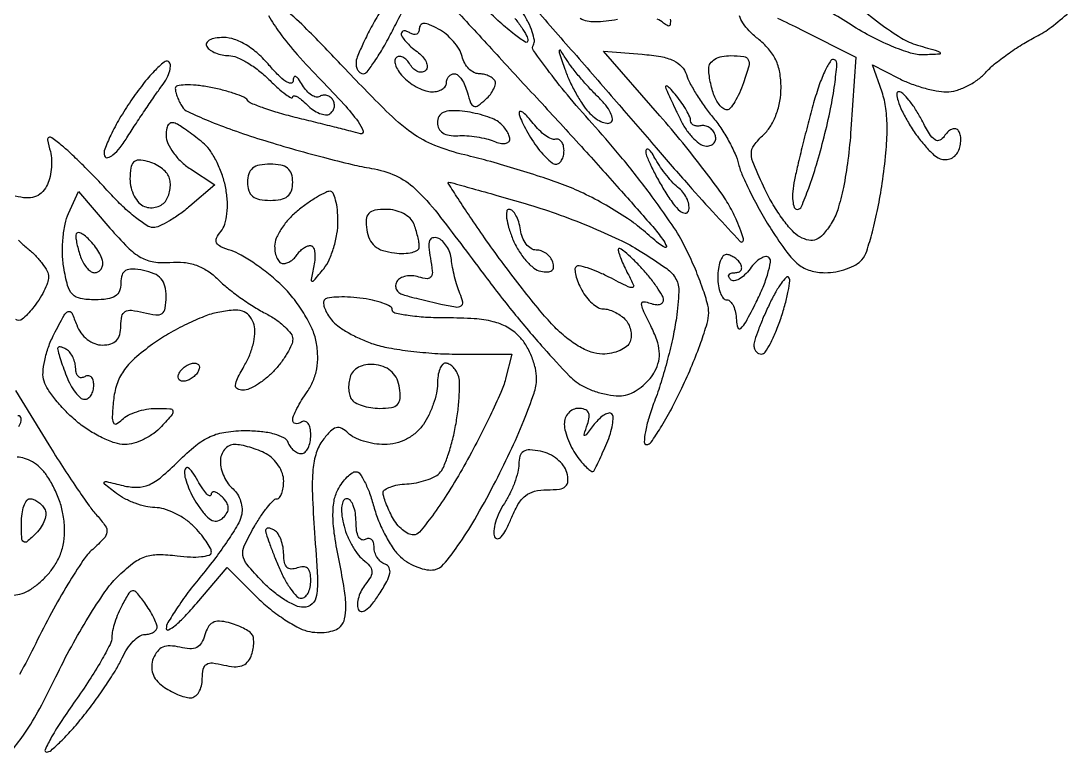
# Model space of a CAD drawing. Extents: x 3.4 to 43.8, y 4.7 to 62.8.
# Drawn here: x 29.77 to 39.58, y 11.84 to 18.68 of the extents above; entities that cross this region are included whole.
import ezdxf

# ---------------------------------------------------------------- set-up
doc = ezdxf.new("R2010")
doc.units = 0
doc.header["$MEASUREMENT"] = 0

msp = doc.modelspace()

# ---------------------------------------------------------------- linework, layer by layer
for points in [[(33.554241, 19.098344, 0.000188), (33.87177, 18.75299, 0.00022), (34.248841, 18.343545, 0.000183), (34.649675, 17.909002, -0.002001), (35.04215, 17.480403, -0.002698), (35.393674, 17.089207, -0.001838), (35.685505, 16.758454, -0.029048), (35.777666, 16.640002, -0.046471), (35.813446, 16.576074, -0.68893), (35.800722, 16.563445, -0.066759), (35.739032, 16.601965, -0.005903), (35.598679, 16.720977, 0.03217), (35.448934, 16.835002, 0.016886), (35.249629, 16.95794, 0.016729), (35.036084, 17.070607, 0.024621), (34.840984, 17.153738, 0.009531), (34.634871, 17.225376, 0.005669), (34.386879, 17.303206, 0.005672), (34.137813, 17.375211, 0.009748), (33.928531, 17.42878, -0.036912), (33.64776, 17.517137, -0.062219), (33.431734, 17.635981, -0.039247), (33.192222, 17.840057, -0.007205), (32.786431, 18.25666, 0.005758), (32.450303, 18.603749, 0.028594), (32.248479, 18.785367, 0.073679)], [(34.579892, 18.805451, -0.000636), (34.970566, 18.357995, -0.000632), (35.371206, 17.89677, -0.000957), (35.718483, 17.494401, 0.003439), (36.019437, 17.149185, 0.005755), (36.277797, 16.863601, 0.001333), (36.504737, 16.619785, 0.423962), (36.528589, 16.619389, 0.274083), (36.534749, 16.643477, 0.015196), (36.50971, 16.72031, 0.019996), (36.471689, 16.814023, 0.012962), (36.420665, 16.919295, 0.03558), (36.334189, 17.060854, 0.008091), (36.167163, 17.287217, 0.008335), (35.965514, 17.542507, 0.008018), (35.752889, 17.794307), (35.224125, 18.4005), (35.586488, 18.371076, -0.022994), (35.761564, 18.34872, -0.064908), (35.879039, 18.312044, -0.09682), (35.955005, 18.257202, -0.111745), (36.000071, 18.180269, 0.045556), (36.032845, 18.102401, 0.016389), (36.092877, 17.998086, 0.0161), (36.166515, 17.88743, 0.018393), (36.244079, 17.786694, -0.026804), (36.321692, 17.682307, -0.020484), (36.395454, 17.560579, -0.020878), (36.455233, 17.440549, -0.045053), (36.488676, 17.343, 0.043523), (36.525258, 17.235223, 0.012498), (36.600259, 17.075585, 0.012476), (36.694247, 16.899017, 0.012966), (36.79578, 16.72965, 0.017241), (36.939222, 16.520183, 0.064956), (37.049139, 16.405609, 0.097195), (37.159705, 16.347677, 0.072337), (37.296378, 16.3278, 0.044352), (37.397712, 16.336806, 0.040257), (37.499333, 16.363597, 0.042615), (37.586545, 16.402901, 0.092634), (37.642818, 16.449661, 0.094941), (37.68716, 16.530174, 0.01387), (37.740114, 16.710016, 0.015262), (37.79089, 16.928747, 0.012558), (37.832017, 17.16485, 0.012618), (37.867015, 17.450032, 0.024733), (37.877855, 17.678471, 0.031057), (37.865938, 17.864056, 0.052349), (37.830284, 18.015762), (37.740489, 18.273348), (37.985644, 18.146574, 0.028618), (38.094341, 18.098029, 0.021726), (38.218294, 18.05704, 0.022149), (38.338317, 18.028731, 0.046868), (38.433387, 18.0198, 0.072071), (38.522712, 18.032743, 0.041962), (38.623807, 18.072147, 0.040989), (38.720539, 18.129798, 0.054095), (38.797138, 18.198002, -0.037696), (38.880866, 18.277615, -0.016414), (39.002918, 18.370792, -0.016135), (39.139686, 18.461761, -0.020692), (39.271353, 18.53598, 0.044431), (39.412336, 18.624511, 0.020594), (39.579175, 18.762407, 0.020212)], [(37.580778, 18.846237, 0.020065), (37.808064, 18.661874, 0.021577), (38.01184, 18.522991, 0.068934), (38.161912, 18.456435, -0.001788), (38.35259, 18.40091, -0.180979), (38.374368, 18.384524, -0.575709), (38.367849, 18.371911, -0.004002), (38.219693, 18.36583, -0.083708), (38.098268, 18.3822, -0.023938), (37.919096, 18.447381, -0.022913), (37.717022, 18.543153, -0.020175), (37.515555, 18.660858, 0.009225), (37.316899, 18.782831, 0.008867)], [(32.091685, 18.732266, 0.027316), (32.196183, 18.570593, 0.024556), (32.35882, 18.368453, 0.012101), (32.583913, 18.127235, -0.008813), (32.7953, 17.903668, -0.026605), (32.928182, 17.741538, -0.072866), (32.975667, 17.652063, -0.608384), (32.9517, 17.626372, 0.00516), (32.859704, 17.651111, 0.001268), (32.707946, 17.689835, 0.001298), (32.533855, 17.733308, 0.001297), (32.3595, 17.775887, -0.010961), (32.194376, 17.81961, -0.015094), (32.048274, 17.866565, -0.011693), (31.930372, 17.911554, -0.148675), (31.894006, 17.941148, 0.14512), (31.860233, 17.969026, 0.018303), (31.77086, 18.0032, 0.020255), (31.658978, 18.036358, 0.015543), (31.534456, 18.06375, 0.020911), (31.412977, 18.081319, 0.03606), (31.310916, 18.084354, 0.043615), (31.238027, 18.074859, 0.357076), (31.218695, 18.050365, 0.06024), (31.223516, 18.015686, 0.025288), (31.237868, 17.970728, 0.024574), (31.258257, 17.923651, 0.029283), (31.282145, 17.88158, 0.141521), (31.336545, 17.834379, 0.009742), (31.524852, 17.751636, 0.013272), (31.757317, 17.662011, 0.009556), (32.0211, 17.573914, 0.00619), (32.30631, 17.488544, 0.005578), (32.6036, 17.407131, 0.005596), (32.871735, 17.340105, 0.017573), (33.05368, 17.303485, -0.064498), (33.279741, 17.235462, -0.083686), (33.459495, 17.115604, -0.039061), (33.673361, 16.880269, -0.004611), (34.101792, 16.317091, 0.009611), (34.384919, 15.95254, 0.011873), (34.663092, 15.624486, 0.010306), (34.907347, 15.361065, 0.081498), (35.04039, 15.262031, 0.039139), (35.146808, 15.217162, 0.035143), (35.262803, 15.18748, 0.036905), (35.370992, 15.175916, 0.085215), (35.451718, 15.18707, 0.062667), (35.521437, 15.219256, 0.038366), (35.594481, 15.273004, 0.037952), (35.659701, 15.338423, 0.054205), (35.705933, 15.406043, 0.066958), (35.740788, 15.499299, 0.079571), (35.746901, 15.592986, 0.06421), (35.72299, 15.69897, 0.028158), (35.665978, 15.831431, -0.00706), (35.594372, 15.98019, -0.103493), (35.581282, 16.036541, -0.442943), (35.601659, 16.055864, -0.072959), (35.661335, 16.042472, 0.053789), (35.709003, 16.029846, 0.096964), (35.749238, 16.031531, 0.145224), (35.77562, 16.046764, 0.191995), (35.7858, 16.072296, 0.13379), (35.774118, 16.115174, 0.018274), (35.723672, 16.194129, 0.019941), (35.655288, 16.285031, 0.015644), (35.5743, 16.378095, 0.012374), (35.493074, 16.461501, 0.025664), (35.424928, 16.521581, 0.037756), (35.376804, 16.554208, 0.576254), (35.3628, 16.546092, 0.079421), (35.368134, 16.512724, 0.014674), (35.389332, 16.453988, 0.015416), (35.418545, 16.386136, 0.013507), (35.453123, 16.317106, -0.013725), (35.506358, 16.210716, -0.494426), (35.495333, 16.189634, -0.159839), (35.455152, 16.19556, -0.00346), (35.276061, 16.286606, 0.017312), (35.170614, 16.336588, 0.025906), (35.075091, 16.37213, 0.023721), (34.997529, 16.392512, 0.253995), (34.967384, 16.383584, 0.219043), (34.957361, 16.356473, 0.040577), (34.96596, 16.30259, 0.036847), (34.987372, 16.236436, 0.026183), (35.020522, 16.165846, 0.043389), (35.064569, 16.09834, 0.04668), (35.118646, 16.041231, 0.051749), (35.174187, 16.001917, 0.128845), (35.221957, 15.9894, -0.071146), (35.269821, 15.982555, -0.038844), (35.325407, 15.96152, -0.037779), (35.379668, 15.930818, -0.048777), (35.423869, 15.894491, -0.07672), (35.456822, 15.849509, -0.061633), (35.477756, 15.793213, -0.062739), (35.484082, 15.734641, -0.087391), (35.474038, 15.682991, -0.133551), (35.441342, 15.63833, -0.062431), (35.379692, 15.600649, -0.055324), (35.300713, 15.575054, -0.050758), (35.215688, 15.5664, -0.086635), (35.108945, 15.585035, -0.047721), (34.988754, 15.641773, -0.041302), (34.862751, 15.731532, -0.030128), (34.738289, 15.850246, -0.015687), (34.612042, 15.99494, -0.006028), (34.445514, 16.203419, -0.005962), (34.270135, 16.434112, -0.007305), (34.112035, 16.653946, -0.00345), (33.975048, 16.853334, -0.005981), (33.864389, 17.021093, -0.001751), (33.772899, 17.164572, -0.590947), (33.77798, 17.1738, -0.067773), (33.799703, 17.170842, -0.000385), (33.99917, 17.115327, -0.001638), (34.22657, 17.051045, -0.00104), (34.491071, 16.974744, -0.015095), (34.781891, 16.880586, -0.012035), (35.089605, 16.762164, -0.012215), (35.369431, 16.638584, -0.029795), (35.567166, 16.530594, -0.013), (35.815967, 16.365644, -0.116229), (35.902617, 16.268416, -0.138212), (35.929429, 16.149538, -0.021014), (35.906151, 15.904912, -0.019377), (35.875152, 15.730241, -0.010502), (35.824258, 15.518046, -0.010448), (35.763318, 15.303943, -0.016234), (35.700989, 15.122362, 0.016418), (35.648125, 14.96817, 0.029659), (35.61664, 14.838476, 0.033668), (35.606025, 14.743704, 0.427229), (35.62832, 14.7204, 0.245485), (35.670402, 14.742386, 0.012415), (35.758345, 14.87572, 0.017525), (35.856868, 15.046527, 0.011567), (35.958526, 15.24915, 0.011562), (36.054296, 15.464324, 0.013368), (36.135207, 15.673616, 0.012466), (36.194269, 15.853506, 0.073109), (36.208733, 15.951639, 0.070538), (36.195426, 16.045758, 0.015254), (36.144882, 16.20257, 0.015626), (36.074538, 16.382034, 0.014374), (35.991273, 16.561899, 0.033711), (35.865739, 16.776298, 0.01114), (35.653812, 17.073546, 0.011036), (35.403478, 17.39363, 0.012306), (35.147933, 17.690693, -0.008604), (34.911428, 17.961541, -0.01371), (34.719739, 18.201918, -0.007527), (34.570694, 18.406031, -0.300928), (34.569053, 18.458904, 0.182174), (34.577662, 18.502915, 0.038971), (34.558434, 18.579782, 0.035953), (34.5206, 18.670554, 0.027546), (34.466999, 18.76377, 0.017483)], [(34.395957, 18.705774, -0.024309), (34.459283, 18.620336, -0.024154), (34.504904, 18.54439, -0.123787), (34.5168, 18.497077, -0.592334), (34.493819, 18.484484, -0.022158), (34.392876, 18.555422, -0.020031), (34.256879, 18.66926, -0.010209), (34.094931, 18.822386, -0.014195)], [(36.851706, 18.707287, -0.013333), (37.070783, 18.603932), (37.585608, 18.344049), (37.539502, 17.671376, -0.014229), (37.511306, 17.381286, -0.019962), (37.468499, 17.124627, -0.022009), (37.415646, 16.916943, -0.071831), (37.35581, 16.78872, -0.030371), (37.278726, 16.685354, -0.115883), (37.214593, 16.637745, -0.155924), (37.147092, 16.631076, -0.070245), (37.062591, 16.662031, -0.086894), (36.99128, 16.71792, -0.024871), (36.902308, 16.827278, -0.02423), (36.812578, 16.962817, -0.02358), (36.735498, 17.107612, -0.008755), (36.629536, 17.342036, -0.096857), (36.607797, 17.442118, -0.169835), (36.633078, 17.519527, -0.040893), (36.72482, 17.621246, 0.069168), (36.790174, 17.702478, 0.04693), (36.841421, 17.809773, 0.044242), (36.87447, 17.932338, 0.043765), (36.8856, 18.059255, 0.043423), (36.87316, 18.202227, 0.067905), (36.835636, 18.319698, 0.068885), (36.768498, 18.421652, 0.046129), (36.667008, 18.517864, -0.034587), (36.587237, 18.59007, -0.049831), (36.528423, 18.664857, -0.061803), (36.496851, 18.731336, -0.221915)], [(35.355212, 18.695212, -0.038302), (35.141744, 18.672867, -0.131775), (35.007457, 18.70492, -0.078489)], [(35.848219, 18.700853, -0.101333), (35.847642, 18.647047, -0.47221), (35.827014, 18.636419, -0.092641), (35.787086, 18.663231, 0.126108), (35.725435, 18.698957, 0.050141)], [(29.689497, 11.858985, 0.026543), (29.811458, 12.021261, 0.023655), (29.950043, 12.250305, 0.012536), (30.100876, 12.545951, -0.013262), (30.245958, 12.829308, -0.012948), (30.406965, 13.106878, -0.012947), (30.560827, 13.343052, -0.046462), (30.676125, 13.481007, -0.028718), (30.817903, 13.606452, -0.081972), (30.932916, 13.669786, -0.085449), (31.059368, 13.6914, -0.033047), (31.237394, 13.679408, 0.022323), (31.359459, 13.668553, 0.037504), (31.462268, 13.671732, 0.045239), (31.535671, 13.68633, 0.33252), (31.5558, 13.71325, 0.126664), (31.545504, 13.75324, 0.024754), (31.506097, 13.817016, 0.024841), (31.451375, 13.888607, 0.020774), (31.3866, 13.959, 0.047913), (31.307834, 14.023961, 0.037003), (31.211187, 14.079288, 0.038026), (31.112216, 14.117668, 0.070061), (31.02705, 14.130891, -0.053715), (30.941874, 14.141287, -0.031069), (30.842913, 14.170916, -0.030732), (30.746198, 14.213466, -0.044636), (30.6675, 14.263369, -0.003801), (30.556126, 14.350153, -0.426669), (30.554526, 14.366998, -0.279085), (30.574658, 14.373549, -0.002684), (30.730381, 14.33625, 0.062877), (30.862547, 14.321001, 0.101733), (30.972754, 14.344893, 0.072624), (31.088847, 14.417879, 0.019792), (31.248364, 14.565244, -0.025947), (31.410577, 14.711442, -0.064498), (31.54632, 14.795193, -0.070355), (31.69159, 14.837521, -0.035776), (31.88176, 14.851145, -0.026306), (32.023506, 14.843683, -0.041263), (32.143326, 14.820927, -0.049704), (32.23148, 14.786788, -0.185996), (32.270572, 14.743473, 0.065183), (32.29288, 14.702305, 0.061795), (32.325384, 14.667429, 0.066407), (32.362703, 14.643795, 0.108402), (32.399145, 14.6358, 0.190802), (32.432466, 14.648996, 0.088297), (32.460769, 14.686969, 0.068117), (32.479969, 14.743328, 0.048119), (32.4864, 14.809993, 0.047867), (32.480348, 14.873069, 0.104212), (32.461549, 14.917658, 0.181468), (32.433789, 14.936858, 0.202618), (32.4018, 14.9319, -0.06167), (32.369392, 14.917022, -0.131323), (32.342051, 14.915762, -0.191599), (32.324154, 14.927841, -0.150747), (32.3172, 14.950383, -0.101056), (32.325131, 14.989222, -0.017719), (32.356956, 15.057123, -0.018582), (32.400725, 15.13521, -0.015743), (32.45254, 15.214376, 0.053784), (32.508659, 15.316241, 0.054383), (32.541506, 15.427357, 0.05138), (32.550744, 15.548527, 0.039739), (32.536725, 15.680275, 0.061444), (32.49754, 15.803375, 0.029847), (32.419642, 15.949211, 0.029061), (32.319237, 16.093368, 0.037049), (32.209977, 16.212897, 0.020442), (32.090244, 16.316922, 0.018484), (31.958426, 16.414548, 0.018865), (31.833844, 16.493139, 0.054484), (31.740638, 16.534337, -0.028147), (31.644158, 16.57105, -0.167964), (31.60544, 16.607316, -0.239678), (31.604784, 16.651695, -0.059327), (31.645535, 16.714687, 0.098765), (31.682069, 16.782229, 0.046995), (31.702275, 16.879404, 0.041346), (31.705564, 16.994953, 0.032826), (31.690635, 17.118958, 0.036292), (31.659368, 17.237446, 0.030549), (31.609816, 17.35744, 0.031658), (31.550687, 17.461674, 0.070673), (31.490695, 17.530017, 0.010283), (31.4269, 17.582532, 0.008269), (31.35624, 17.636428, 0.008373), (31.289274, 17.684066, 0.021088), (31.23855, 17.715825, 0.10333), (31.19339, 17.730356, 0.224639), (31.159813, 17.718608, 0.153362), (31.139058, 17.679502, 0.045929), (31.1328, 17.611523, 0.108678), (31.149014, 17.537805, 0.04859), (31.199496, 17.451669, 0.044964), (31.272989, 17.367382, 0.045983), (31.359852, 17.29829), (31.586904, 17.149519), (31.355134, 16.95016, -0.021831), (31.258159, 16.873849, -0.024493), (31.158448, 16.809362, -0.024802), (31.069106, 16.763359, -0.106882), (31.011027, 16.7508, -0.146527), (30.950827, 16.768829, -0.021645), (30.846704, 16.843992, -0.022862), (30.728382, 16.946571, -0.017868), (30.609381, 17.06805, 0.006435), (30.487012, 17.198817, 0.006017), (30.358583, 17.329385, 0.006004), (30.241785, 17.442553, 0.020398), (30.161865, 17.5122, 0.007839), (30.063147, 17.588872, 0.275189), (30.035231, 17.591887, 0.351258), (30.023995, 17.56953, 0.01052), (30.049567, 17.460766, -0.053188), (30.061155, 17.381785, -0.037362), (30.057983, 17.291921, -0.0378), (30.041726, 17.205306, -0.062357), (30.013751, 17.136399, -0.077655), (29.963859, 17.072801, -0.11072), (29.902148, 17.036639, -0.09451), (29.823427, 17.027063, -0.044653), (29.721963, 17.043089, 0.018946)], [(29.751848, 16.631737, 0.03747), (29.832894, 16.557523, -0.031441), (29.909476, 16.489074, -0.034666), (29.974219, 16.413637, -0.037074), (30.019579, 16.342216, -0.123554), (30.033, 16.288732, -0.089226), (30.023069, 16.233523, -0.027795), (29.989248, 16.156033, -0.026797), (29.941061, 16.072008, -0.026603), (29.884056, 15.993406, -0.044228), (29.786238, 15.892338, -0.350361), (29.725551, 15.889949, -0.115748)], [(29.722957, 15.224557), (30.034043, 14.718705, 0.005816), (30.163464, 14.513639, 0.006179), (30.295084, 14.31577, 0.00591), (30.412437, 14.148276, 0.028154), (30.485849, 14.057358, -0.029014), (30.56379, 13.960491, -0.18856), (30.578796, 13.90093, -0.160503), (30.550532, 13.841549, -0.019648), (30.445676, 13.740082, 0.063198), (30.354874, 13.635479, 0.011034), (30.214432, 13.414716, 0.011824), (30.060631, 13.146639, 0.010361), (29.912486, 12.859635, -0.012235), (29.760677, 12.568218, -0.020765)], [(29.756193, 14.890265, 0.14753), (29.777239, 14.963825, 0.45443), (29.746637, 14.989781, 0.113495)], [(29.706895, 13.312873, 0.068717), (29.784649, 13.32623, 0.067281), (29.858753, 13.36127, 0.032641), (29.942883, 13.424079, 0.031646), (30.023327, 13.502058, 0.039432), (30.087039, 13.584343, 0.051214), (30.143083, 13.6926, 0.053052), (30.17514, 13.808722, 0.049943), (30.183182, 13.935093, 0.037315), (30.167731, 14.073912, 0.039192), (30.135367, 14.193739, 0.030306), (30.082338, 14.318217, 0.031093), (30.018125, 14.428953, 0.061974), (29.952076, 14.505573, 0.048292), (29.882639, 14.55717, 0.057036), (29.808244, 14.591163, 0.06646), (29.740216, 14.603677, 0.151844)]]:
    msp.add_lwpolyline(points, format="xyb")
for points in [[(33.427616, 19.1196, 0.201766), (33.381872, 19.100357, 0.021001), (33.302231, 19.011799, 0.023439), (33.213264, 18.893191, 0.016652), (33.124466, 18.752617, 0.010753), (33.042112, 18.604898, 0.013531), (32.972576, 18.464555, 0.011674), (32.920692, 18.345054, 0.096868), (32.9094, 18.287317, 0.067133), (32.914469, 18.249735, 0.083993), (32.929299, 18.217881, 0.099529), (32.951309, 18.196578, 0.143643), (32.977142, 18.189, 0.233644), (33.012911, 18.206679, 0.013992), (33.085278, 18.307043, 0.018637), (33.166575, 18.436871, 0.012491), (33.250136, 18.59085, 0.000411), (33.330952, 18.749394, 0.000551), (33.403954, 18.893295, 0.000379), (33.464977, 19.014138, 0.005799), (33.485544, 19.05615, 0.131889), (33.489969, 19.080273, 0.166276), (33.480967, 19.100962, 0.133694), (33.459041, 19.114863, 0.074949)], [(33.680914, 18.606587, 0.021444), (33.596518, 18.647201, 0.096975), (33.543345, 18.658661, 0.233083), (33.513787, 18.64478, 0.170051), (33.5016, 18.609984, -0.104247), (33.495022, 18.578774, -0.179623), (33.476749, 18.559965, -0.165017), (33.449311, 18.556732, -0.086162), (33.417, 18.5697, 0.050079), (33.384555, 18.585513, 0.108925), (33.357251, 18.589261, 0.184698), (33.339561, 18.580806, 0.192235), (33.3324, 18.562869, 0.151486), (33.341584, 18.533252, 0.030681), (33.375851, 18.489347, 0.029793), (33.423689, 18.441339, 0.024062), (33.480317, 18.395594, -0.050371), (33.531947, 18.3492, -0.07807), (33.564833, 18.299255, -0.107732), (33.574596, 18.253854, -0.198182), (33.560317, 18.219517, -0.159521), (33.528488, 18.203388, -0.129082), (33.490202, 18.207388, -0.099482), (33.450886, 18.231991, -0.065031), (33.417, 18.2736, 0.053667), (33.383951, 18.316113, 0.086749), (33.347013, 18.343027, 0.121992), (33.312305, 18.350565, 0.191402), (33.284629, 18.338629, 0.213079), (33.272566, 18.307111, 0.080326), (33.282853, 18.259932, 0.061116), (33.312635, 18.205033, 0.041589), (33.358586, 18.150729, 0.044446), (33.418491, 18.100622, 0.036802), (33.490106, 18.05826, 0.038247), (33.562101, 18.029159, 0.077071), (33.622457, 18.0198, 0.061768), (33.673291, 18.026104, 0.080164), (33.716348, 18.044651, 0.09778), (33.745168, 18.072135, 0.154765), (33.7554, 18.1044, -0.087079), (33.761069, 18.136703, -0.094306), (33.777353, 18.164149, -0.100175), (33.801624, 18.182507, -0.11244), (33.830133, 18.189, -0.187582), (33.862099, 18.17657, -0.05774), (33.896573, 18.136763, -0.048715), (33.928074, 18.079242, -0.036991), (33.951369, 18.011173, 0.025417), (33.981253, 17.916775, 0.217462), (34.011835, 17.886211, 0.248157), (34.052163, 17.891468, 0.032563), (34.121556, 17.947723, 0.040729), (34.166066, 17.996171, 0.053682), (34.197624, 18.04714, 0.064972), (34.212694, 18.093017, 0.185069), (34.206828, 18.12555, 0.105075), (34.184001, 18.149868, 0.052185), (34.146786, 18.170362, 0.048522), (34.102081, 18.184295, 0.051335), (34.056374, 18.189, -0.128424), (34.0104, 18.201007, -0.074092), (33.964893, 18.236238, -0.065902), (33.926718, 18.288326, -0.061343), (33.902281, 18.349811, 0.072913), (33.873179, 18.418387, 0.041164), (33.819908, 18.491573, 0.040072), (33.75264, 18.558015, 0.051977)], [(31.670187, 18.5274, 0.037483), (31.592192, 18.521545, 0.08652), (31.536629, 18.502979, 0.168115), (31.511159, 18.475231, 0.245528), (31.5135, 18.4428, 0.105506), (31.544559, 18.41037, 0.051366), (31.595274, 18.383051, 0.047722), (31.656179, 18.364471, 0.050223), (31.718456, 18.3582, -0.101054), (31.792346, 18.343112, -0.033233), (31.891797, 18.292683, -0.03154), (31.997553, 18.220519, -0.030897), (32.094164, 18.135164, 0.012632), (32.17981, 18.053739, 0.025831), (32.251683, 17.995234, 0.036497), (32.302768, 17.963305, 0.56477), (32.3172, 17.972006, -0.43086), (32.328818, 17.982986, -0.11248), (32.35648, 17.975016, -0.049141), (32.399523, 17.945395, -0.021117), (32.45092, 17.898165, 0.045164), (32.507935, 17.850615, 0.056509), (32.568614, 17.818096, 0.06738), (32.623758, 17.804338, 0.167421), (32.6638, 17.813368, 0.100296), (32.690226, 17.838159, 0.098232), (32.705159, 17.87146, 0.097644), (32.706296, 17.908109, 0.097795), (32.693434, 17.942426, 0.090626), (32.668936, 17.969563, 0.095564), (32.63685, 17.985667, 0.099652), (32.602212, 17.988303, 0.10814), (32.570354, 17.977101, -0.194268), (32.535638, 17.971148, -0.090705), (32.492783, 17.989007, -0.069127), (32.448373, 18.027474, -0.047974), (32.409572, 18.081471, 0.02182), (32.371912, 18.140117, 0.140896), (32.344759, 18.161912, 0.416694), (32.327183, 18.154621, 0.091515), (32.319773, 18.119059, -0.432011), (32.299007, 18.10039, -0.127105), (32.253618, 18.116249, -0.050097), (32.182583, 18.174772, -0.020519), (32.09818, 18.267109, 0.03559), (31.993198, 18.375233, 0.045678), (31.881848, 18.457739, 0.051783), (31.771655, 18.510011, 0.085068)], [(34.878451, 18.321352, 0.006774), (34.821429, 18.408793, 0.677556), (34.810945, 18.40654, 0.124082), (34.813281, 18.376934, 0.002418), (34.863189, 18.231455, 0.024156), (34.906706, 18.123635, 0.018111), (34.964481, 18.009369, 0.018411), (35.026862, 17.905577, 0.039415), (35.083895, 17.8316, 0.042974), (35.140244, 17.779175, 0.056346), (35.200102, 17.742404, 0.068592), (35.254403, 17.725528, 0.181435), (35.293686, 17.733271, 0.29771), (35.30884, 17.765585, 0.080188), (35.291258, 17.822378, 0.054338), (35.245616, 17.893769, 0.031126), (35.176629, 17.969378, -0.014167), (35.094561, 18.053417, -0.01059), (35.008796, 18.150414, -0.010725), (34.931848, 18.245297, -0.023911)], [(36.415899, 18.3582, -0.030411), (36.536386, 18.350865, -0.258531), (36.578704, 18.320166, -0.1805), (36.583571, 18.259514, -0.014586), (36.534523, 18.1044, -0.022124), (36.495731, 18.007184, -0.031635), (36.452276, 17.925154, -0.03255), (36.410138, 17.865561, -0.226308), (36.378775, 17.8506, -0.15654), (36.349319, 17.860054, -0.056159), (36.316179, 17.889909, -0.048901), (36.284768, 17.933213, -0.040879), (36.260151, 17.984419, -0.024761), (36.240478, 18.044409, -0.016939), (36.223884, 18.114173, -0.017107), (36.21245, 18.182663, -0.032815), (36.2088, 18.238219, -0.155533), (36.224081, 18.286154, -0.107541), (36.266457, 18.324797, -0.08161), (36.332624, 18.349871, -0.049884)], [(31.155364, 18.301955, 0.327129), (31.112966, 18.298609, 0.023492), (31.022146, 18.21263, 0.02579), (30.915625, 18.089755, 0.015963), (30.802917, 17.935411, 0.016373), (30.698038, 17.770361, 0.022183), (30.615065, 17.614415, 0.019991), (30.558635, 17.482649, 0.173306), (30.557287, 17.419839, 0.394651), (30.585955, 17.404279, 0.112329), (30.635301, 17.429858, 0.052894), (30.701844, 17.499428, 0.023147), (30.775183, 17.604094, -0.003979), (30.855113, 17.728014, -0.00309), (30.943984, 17.86161, -0.003124), (31.028416, 17.985176, -0.007546), (31.09278, 18.075188, 0.035514), (31.139086, 18.148256, 0.056205), (31.166667, 18.216995, 0.076584), (31.173047, 18.271555, 0.250225)], [(37.386954, 18.31976, 0.406911), (37.351952, 18.311957, 0.031332), (37.299676, 18.219789, 0.029067), (37.243603, 18.085355, 0.016488), (37.190785, 17.917044, 0.003834), (37.13918, 17.725703, 0.003143), (37.086892, 17.520482, 0.003174), (37.041205, 17.331206, 0.008377), (37.01163, 17.19495, 0.02528), (36.995688, 17.086867, 0.047564), (36.995615, 16.998716, 0.068781), (37.009657, 16.939165, 0.309851), (37.037614, 16.92, 0.301918), (37.076164, 16.945613, 0.01079), (37.144711, 17.119064, 0.01667), (37.217584, 17.33791, 0.010515), (37.288656, 17.597666, 0.010793), (37.348689, 17.860613, 0.016896), (37.387733, 18.089318, 0.011194), (37.408886, 18.275865, 0.28424)], [(35.906426, 17.98248, 0.012205), (35.856982, 18.040497, 0.044196), (35.8216, 18.073609, 0.324062), (35.808545, 18.074095, 0.347204), (35.804666, 18.0621, 0.016513), (35.82383, 18.015286, 0.003386), (35.860943, 17.93401, 0.00356), (35.9054, 17.840124, 0.00334), (35.952135, 17.74485, 0.038145), (36.005377, 17.655823, 0.044204), (36.069248, 17.580541, 0.049515), (36.133787, 17.52836, 0.146271), (36.187846, 17.5122, 0.094034), (36.230529, 17.520299, 0.136552), (36.260961, 17.543264, 0.143784), (36.274193, 17.577653, 0.10871), (36.268725, 17.61795, 0.082294), (36.246732, 17.656751, 0.082084), (36.213383, 17.686423, 0.086869), (36.174057, 17.702588, 0.109277), (36.134775, 17.70255, -0.068613), (36.098387, 17.699572, -0.101777), (36.067558, 17.707714, -0.128047), (36.04714, 17.72547, -0.151216), (36.0396, 17.74983, 0.109055), (36.031546, 17.786316, 0.021351), (36.00048, 17.846399, 0.021736), (35.957408, 17.91459, 0.018641)], [(37.986081, 18.0198, 0.437056), (37.967409, 17.999625, 0.056839), (37.979891, 17.93504, 0.037821), (38.01706, 17.841999, 0.019344), (38.076752, 17.731255, 0.022728), (38.1512, 17.617249, 0.024397), (38.23406, 17.513244, 0.024911), (38.31347, 17.431567, 0.096109), (38.373201, 17.394281, 0.099048), (38.42566, 17.385333, 0.100821), (38.477166, 17.397363, 0.099649), (38.520319, 17.428765, 0.094451), (38.548954, 17.474975, 0.04953), (38.563652, 17.52862, 0.052615), (38.567101, 17.583015, 0.058699), (38.559543, 17.630122, 0.127955), (38.541151, 17.661449, 0.180058), (38.513644, 17.674034, 0.12505), (38.479657, 17.66799, 0.091112), (38.443919, 17.643195, 0.057302), (38.412343, 17.60318, -0.148661), (38.370502, 17.566329, -0.268921), (38.326481, 17.57068, -0.100427), (38.274572, 17.626772, -0.017317), (38.203271, 17.75368, 0.021984), (38.144755, 17.855594, 0.029842), (38.082705, 17.941627, 0.030152), (38.025138, 18.00407, 0.193803)], [(33.90345, 17.838702, 0.032839), (33.795772, 17.842706, 0.101882), (33.725379, 17.826109, 0.161023), (33.685533, 17.788697, 0.125039), (33.6708, 17.730702, 0.120261), (33.684102, 17.676199, 0.131735), (33.720765, 17.636102, 0.102948), (33.780734, 17.613327, 0.053272), (33.86115, 17.609195, -0.030845), (33.944845, 17.608646, -0.021278), (34.039074, 17.598164, -0.021517), (34.129171, 17.580241, -0.040467), (34.19955, 17.556896, 0.044867), (34.257195, 17.538336, 0.090085), (34.304803, 17.536329, 0.148353), (34.335523, 17.550496, 0.214223), (34.3476, 17.57739, 0.099902), (34.340041, 17.614846, 0.046254), (34.316536, 17.658836, 0.043304), (34.282308, 17.702063, 0.046315), (34.24185, 17.737688, 0.062168), (34.185296, 17.768968, 0.022744), (34.098823, 17.799126, 0.022135), (34.000278, 17.82385, 0.024688)], [(34.567762, 17.7237, 0.018756), (34.517515, 17.784173, 0.045438), (34.475031, 17.823685, 0.113847), (34.447542, 17.836347, 0.463241), (34.434891, 17.826473, 0.1078), (34.441511, 17.788876, 0.016063), (34.473125, 17.718306, 0.017446), (34.516714, 17.63623, 0.01424), (34.56883, 17.551523, 0.023289), (34.626628, 17.471684, 0.029835), (34.687318, 17.404254, 0.030529), (34.742956, 17.355723, 0.165547), (34.78033, 17.343, 0.16579), (34.808891, 17.352738, 0.095434), (34.833207, 17.380277, 0.076399), (34.849642, 17.421362, 0.057068), (34.8552, 17.4699, 0.061692), (34.849381, 17.516884, 0.098541), (34.832103, 17.55331, 0.13259), (34.806462, 17.573533, 0.168295), (34.776571, 17.57565, -0.174577), (34.737511, 17.578896, -0.04708), (34.682799, 17.610415, -0.041732), (34.623372, 17.660487, -0.032866)], [(35.71429, 17.3853, 0.020244), (35.678442, 17.444971, 0.065275), (35.648268, 17.479946, 0.266881), (35.629875, 17.483809, 0.317441), (35.619489, 17.4699, 0.10372), (35.62841, 17.420887, 0.013526), (35.67132, 17.323172, 0.015268), (35.729629, 17.208772, 0.012228), (35.799105, 17.0892, 0.020203), (35.876789, 16.973481, 0.060089), (35.941899, 16.903821, 0.154518), (35.98874, 16.88443, 0.344192), (36.019126, 16.904212, 0.113097), (36.024415, 16.954166, 0.067801), (36.009285, 17.012173, 0.062432), (35.977084, 17.069039, 0.063856), (35.932055, 17.115712, -0.035448), (35.877421, 17.166267, -0.018459), (35.816434, 17.236313, -0.018263), (35.758853, 17.313178, -0.026484)], [(30.957748, 17.369043, 0.059519), (30.876381, 17.380251, 0.203726), (30.827921, 17.360671, 0.162305), (30.801655, 17.308063, 0.035331), (30.7944, 17.205525, 0.060771), (30.804493, 17.122793, 0.060146), (30.834185, 17.044604, 0.065692), (30.878019, 16.982455, 0.115235), (30.929838, 16.947317, 0.083364), (30.986723, 16.935782, 0.078439), (31.045535, 16.943043, 0.081656), (31.097205, 16.967516, 0.103348), (31.133511, 17.00575, 0.060218), (31.156644, 17.055756, 0.046081), (31.169856, 17.114593, 0.047157), (31.171873, 17.172927, 0.07683), (31.161421, 17.221242, 0.097224), (31.134218, 17.264606, 0.047274), (31.084958, 17.308006, 0.044432), (31.023226, 17.344922, 0.04863)], [(32.1057, 17.343, 0.044917), (32.005638, 17.333993, 0.124434), (31.941787, 17.30493, 0.149477), (31.906261, 17.252923, 0.07578), (31.8942, 17.1738, 0.07578), (31.906261, 17.094677, 0.149477), (31.941787, 17.04267, 0.124434), (32.005638, 17.013607, 0.044917), (32.1057, 17.0046, 0.044917), (32.205762, 17.013607, 0.124434), (32.269612, 17.04267, 0.149477), (32.305139, 17.094677, 0.07578), (32.3172, 17.1738, 0.07578), (32.305139, 17.252923, 0.149477), (32.269612, 17.30493, 0.124434), (32.205762, 17.333993, 0.044917)], [(30.607597, 16.744877, 0.018541), (30.773523, 16.564981, 0.067581), (30.896554, 16.470724, 0.093602), (31.017793, 16.428909, 0.057916), (31.168887, 16.424412, -0.04644), (31.299082, 16.423517, -0.060246), (31.415462, 16.397488, -0.061216), (31.520852, 16.344924, -0.050157), (31.618382, 16.265218, 0.026492), (31.706715, 16.18578, 0.014376), (31.82295, 16.097289, 0.014287), (31.946717, 16.013812, 0.021893), (32.058901, 15.949427, -0.030855), (32.157774, 15.890302, -0.038248), (32.241325, 15.823139, -0.042041), (32.300106, 15.757879, -0.163737), (32.3172, 15.70708, -0.103634), (32.305853, 15.652923, -0.029419), (32.266529, 15.575869, -0.028284), (32.210724, 15.492026, -0.026559), (32.144704, 15.413152, -0.031351), (32.069868, 15.342295, -0.032652), (31.987726, 15.282388, -0.034561), (31.910289, 15.24051, -0.107072), (31.852539, 15.228, -0.11951), (31.800036, 15.240731, -0.300931), (31.781698, 15.273486, -0.100218), (31.799631, 15.33729, -0.011814), (31.870354, 15.467552, 0.039125), (31.920046, 15.572339, 0.041112), (31.951833, 15.681883, 0.044801), (31.963002, 15.782365, 0.097196), (31.949716, 15.858566, 0.087148), (31.906709, 15.93027, 0.143682), (31.847703, 15.968196, 0.095398), (31.75936, 15.976671, 0.025026), (31.617947, 15.956075, 0.044995), (31.489224, 15.918419, 0.019374), (31.325279, 15.846525, 0.018985), (31.155515, 15.75598, 0.023816), (31.0059, 15.658902, 0.024973), (30.838233, 15.525213, 0.060478), (30.733131, 15.407043, 0.073593), (30.671515, 15.282427, 0.054284), (30.640318, 15.131492, 0.010272), (30.629087, 14.981643, 0.119934), (30.63977, 14.924383, 0.433509), (30.668298, 14.914628, 0.07221), (30.720688, 14.95305, -0.075637), (30.776798, 14.993614, -0.037848), (30.857656, 15.027736, -0.036479), (30.948521, 15.051008, -0.044481), (31.035932, 15.0588, -0.011066), (31.169014, 15.055854, -0.313329), (31.195031, 15.036013, -0.259114), (31.188149, 15.00119, -0.008347), (31.0905, 14.8896, -0.053949), (31.017764, 14.824842, -0.040949), (30.925986, 14.770103, -0.041936), (30.830123, 14.732686, -0.072199), (30.745479, 14.7204, -0.080802), (30.654001, 14.73528, -0.031416), (30.534819, 14.78362, -0.030094), (30.409839, 14.85325, -0.032771), (30.297813, 14.935616, -0.024016), (30.19615, 15.029856, -0.02281), (30.102141, 15.134981, -0.023446), (30.027741, 15.235507, -0.070849), (29.990863, 15.312087, -0.093906), (29.981072, 15.39324, -0.035032), (29.996842, 15.507437, -0.033201), (30.031985, 15.632642, -0.034321), (30.083088, 15.750661, -0.005877), (30.178308, 15.929609, -0.170411), (30.216346, 15.963819, -0.400468), (30.249241, 15.951176, -0.021935), (30.296221, 15.839489, 0.068087), (30.336294, 15.76441, 0.07065), (30.394638, 15.703915, 0.074531), (30.464413, 15.664552, 0.091467), (30.537874, 15.651, 0.07032), (30.614791, 15.661871, 0.131494), (30.668264, 15.694093, 0.127873), (30.699422, 15.749452, 0.064658), (30.7098, 15.829371, -0.049613), (30.718869, 15.920546, -0.212544), (30.749734, 15.964041, -0.167623), (30.808426, 15.9761, -0.029105), (30.9213, 15.95466, 0.029941), (31.037626, 15.932765, 0.188068), (31.095165, 15.947189, 0.204973), (31.124898, 15.995788, 0.036189), (31.1328, 16.104826, 0.059867), (31.121036, 16.202723, 0.119472), (31.085434, 16.271612, 0.114703), (31.021084, 16.318292, 0.052618), (30.9213, 16.348506, 0.032898), (30.81527, 16.361626, 0.141627), (30.753927, 16.347648, 0.196163), (30.720775, 16.30648, 0.072767), (30.7098, 16.231468, -0.093911), (30.695787, 16.157521, -0.156449), (30.656048, 16.108871, -0.110211), (30.583683, 16.081966, -0.034117), (30.467069, 16.074, -0.043833), (30.332558, 16.085815, -0.158084), (30.257541, 16.125712, -0.127886), (30.211233, 16.207721, -0.024698), (30.175368, 16.375773, -0.035066), (30.16348, 16.50637, -0.027111), (30.168274, 16.649239, -0.02777), (30.187532, 16.782727, -0.057244), (30.219989, 16.882957), (30.31358, 17.088369)], [(32.667009, 17.0892, 0.117439), (32.626067, 17.079449, 0.016758), (32.549838, 17.037694, 0.018289), (32.46162, 16.980997, 0.014683), (32.370909, 16.91386, 0.040774), (32.285619, 16.834719, 0.03972), (32.21348, 16.742127, 0.042533), (32.163681, 16.65042, 0.103479), (32.148, 16.57546, 0.046853), (32.153861, 16.513051, 0.066823), (32.171385, 16.460299, 0.086952), (32.1972, 16.424716, 0.194833), (32.227607, 16.4124, 0.089642), (32.261919, 16.418601, 0.053229), (32.299189, 16.437251, 0.051032), (32.333595, 16.464639, 0.06081), (32.3595, 16.497, -0.05521), (32.384817, 16.529361, -0.049486), (32.417485, 16.556749, -0.052519), (32.452205, 16.575442, -0.097542), (32.483473, 16.5816, -0.273174), (32.507791, 16.567242, -0.085845), (32.522158, 16.525685, -0.058618), (32.524895, 16.4642, -0.034468), (32.514501, 16.39125, 0.004039), (32.488224, 16.263174, 0.39069), (32.497203, 16.248549, 0.296264), (32.516074, 16.254403, 0.003138), (32.607021, 16.36512, 0.064831), (32.658115, 16.448099, 0.032792), (32.701079, 16.563329, 0.031909), (32.730418, 16.690048, 0.040955), (32.7402, 16.80927, 0.024696), (32.734898, 16.916544, 0.039263), (32.7187, 17.00697, 0.046596), (32.695307, 17.071285, 0.289941)], [(33.190565, 16.92, 0.039502), (33.08475, 16.911627, 0.164414), (33.028885, 16.88227, 0.178949), (33.004973, 16.826784, 0.048495), (33.009266, 16.72965, 0.072404), (33.035398, 16.640665, 0.11152), (33.0839, 16.577169, 0.098515), (33.159857, 16.535676, 0.047288), (33.26895, 16.512531, 0.033701), (33.35809, 16.508322, 0.054597), (33.433259, 16.518094, 0.075224), (33.48461, 16.539114, 0.263908), (33.5016, 16.569061, 0.042336), (33.498108, 16.610234, 0.015752), (33.486516, 16.667202, 0.015477), (33.469908, 16.728838, 0.018067), (33.450249, 16.786181, 0.117358), (33.415213, 16.837386, 0.06541), (33.352784, 16.880691, 0.059613), (33.274054, 16.910032, 0.059484)], [(34.341473, 16.92, 0.375085), (34.319127, 16.900492, 0.064006), (34.318663, 16.839233, 0.043465), (34.337305, 16.750525, 0.023351), (34.374699, 16.64505, 0.039814), (34.428828, 16.537688, 0.041982), (34.498462, 16.44228, 0.045814), (34.572389, 16.371333, 0.12129), (34.638485, 16.34087, 0.051085), (34.701123, 16.33532, 0.157834), (34.740866, 16.34879, 0.216413), (34.757776, 16.379401, 0.10038), (34.752143, 16.42547, 0.086834), (34.728658, 16.468976, 0.069523), (34.69014, 16.505863, 0.069546), (34.643001, 16.530768, 0.087018), (34.59435, 16.5393, -0.146824), (34.546527, 16.553653, -0.082802), (34.501765, 16.595215, -0.070325), (34.46673, 16.656862, -0.058892), (34.447466, 16.72965, 0.038503), (34.43132, 16.80252, 0.053315), (34.405179, 16.864085, 0.065953), (34.373694, 16.906391, 0.202526)], [(30.4137, 16.635986, 0.031338), (30.364885, 16.679037, 0.083225), (30.324077, 16.701015, 0.209184), (30.298521, 16.698851, 0.275118), (30.2868, 16.679162, 0.042198), (30.290295, 16.637821, 0.015781), (30.301884, 16.580723, 0.015504), (30.318492, 16.518993, 0.018149), (30.338151, 16.461619, 0.045844), (30.36339, 16.410424, 0.052351), (30.396611, 16.367109, 0.059761), (30.432391, 16.337425, 0.144282), (30.465051, 16.3278, 0.119227), (30.493867, 16.33477, 0.100664), (30.518408, 16.354426, 0.092199), (30.534888, 16.383823, 0.08195), (30.5406, 16.418443, 0.098387), (30.531948, 16.461987, 0.03396), (30.503323, 16.519736, 0.032192), (30.462263, 16.580738, 0.032161)], [(33.673321, 16.65126, 0.142116), (33.626168, 16.653119, 0.249911), (33.597914, 16.627695, 0.111164), (33.590304, 16.568028, 0.023587), (33.605198, 16.463636, -0.019839), (33.623265, 16.343453, -0.165772), (33.61149, 16.290552, -0.283933), (33.574232, 16.27163, -0.056045), (33.49739, 16.286836, 0.06019), (33.435665, 16.298521, 0.065791), (33.37483, 16.29459, 0.074516), (33.324055, 16.276361, 0.131699), (33.291858, 16.246044, 0.115775), (33.279648, 16.209574, 0.131028), (33.285807, 16.173268, 0.12093), (33.309954, 16.142746, 0.089895), (33.348188, 16.122769, 0.011248), (33.406886, 16.10591, 0.003262), (33.498145, 16.082543, 0.003278), (33.601333, 16.057555, 0.003496), (33.70265, 16.034469, 0.013503), (33.840529, 16.007946, 0.16802), (33.892279, 16.016824, 0.333207), (33.908014, 16.051619, 0.044696), (33.882085, 16.133153, -0.023097), (33.856363, 16.203388, -0.013766), (33.831982, 16.289031, -0.013766), (33.812351, 16.375888, -0.023092), (33.801278, 16.449869, 0.059252), (33.786554, 16.515481, 0.056783), (33.756724, 16.576829, 0.061412), (33.717076, 16.624996, 0.109861)], [(36.373007, 16.497, 0.236101), (36.342491, 16.48174, 0.070965), (36.316785, 16.434872, 0.054247), (36.29921, 16.366503, 0.035819), (36.2934, 16.2855, 0.038131), (36.299586, 16.204508, 0.057076), (36.318251, 16.136128, 0.074992), (36.345604, 16.089468, 0.226478), (36.378, 16.074, -0.206288), (36.410751, 16.059887, -0.079177), (36.43929, 16.018085, -0.061053), (36.459628, 15.95652, -0.04241), (36.467848, 15.88365, 0.078762), (36.480938, 15.81361, 0.534821), (36.509142, 15.80651, 0.08543), (36.558008, 15.868864, 0.007171), (36.652878, 16.05112, 0.018522), (36.717469, 16.192498, 0.027377), (36.762516, 16.321163, 0.025982), (36.786955, 16.425499, 0.245651), (36.773655, 16.467945, 0.242381), (36.74206, 16.478059, 0.090809), (36.696996, 16.461767, 0.063718), (36.645465, 16.422161, 0.039238), (36.595543, 16.364057, -0.042245), (36.545304, 16.30629, -0.06783), (36.492823, 16.267615, -0.096357), (36.446438, 16.252883, -0.229085), (36.413117, 16.264483, -0.099047), (36.397031, 16.288615, -0.24423), (36.398859, 16.309201, -0.189346), (36.418223, 16.323286, -0.063739), (36.453493, 16.3278, 0.089607), (36.489102, 16.334233, 0.168389), (36.511367, 16.352651, 0.176926), (36.51682, 16.380146, 0.100119), (36.5049, 16.4124, 0.06081), (36.478995, 16.444761, 0.051032), (36.444589, 16.472149, 0.053229), (36.407319, 16.490799, 0.089642)], [(36.956742, 16.284858, 0.428443), (36.932951, 16.284283, 0.029699), (36.886184, 16.226175, 0.027801), (36.831275, 16.139118, 0.01554), (36.773862, 16.027767, 0.009773), (36.719467, 15.907714, 0.011952), (36.673531, 15.793362, 0.010501), (36.639444, 15.696095, 0.079183), (36.6318, 15.64813, 0.085647), (36.637185, 15.61692, 0.093753), (36.652674, 15.590408, 0.100346), (36.675753, 15.572676, 0.114264), (36.702859, 15.5664, 0.249559), (36.736572, 15.584344, 0.024405), (36.785892, 15.665928, 0.026341), (36.837735, 15.775404, 0.017709), (36.885739, 15.90522, 0.013498), (36.925621, 16.038004, 0.019976), (36.952722, 16.156502, 0.015768), (36.967663, 16.25316, 0.230777)], [(32.946564, 16.090656, 0.01828), (32.828663, 16.100068, 0.026091), (32.723696, 16.099117, 0.024422), (32.64067, 16.089942, 0.217935), (32.610874, 16.070075, 0.177747), (32.604684, 16.039809, 0.051597), (32.616809, 15.992942, 0.044838), (32.642553, 15.939084, 0.035064), (32.67946, 15.88578, 0.069021), (32.73868, 15.8298, 0.024717), (32.836707, 15.766965, 0.023969), (32.952422, 15.707795, 0.026101), (33.070074, 15.661816, 0.036247), (33.215174, 15.62509, 0.013877), (33.421267, 15.594429, 0.013656), (33.647694, 15.573395, 0.016331), (33.861796, 15.5664), (34.365943, 15.5664), (34.307844, 15.33375, -0.042362), (34.264405, 15.206677, -0.008513), (34.164409, 14.989269, -0.008937), (34.038859, 14.739634, -0.008242), (33.901141, 14.48775, -0.012322), (33.759797, 14.252739, -0.018218), (33.62348, 14.054572, -0.013658), (33.503076, 13.901433, -0.222881), (33.445444, 13.8744, -0.121991), (33.398096, 13.886127, -0.053413), (33.344086, 13.922469, -0.04847), (33.292214, 13.975439, -0.046699), (33.250777, 14.038038, -0.015866), (33.217257, 14.105749, -0.017036), (33.188943, 14.17388, -0.016814), (33.168681, 14.233783, -0.073486), (33.16326, 14.270688, -0.253518), (33.17816, 14.29813, -0.055316), (33.227909, 14.323167, -0.044944), (33.299001, 14.34253, -0.029578), (33.383259, 14.35243, 0.0328), (33.473786, 14.363657, 0.030916), (33.563918, 14.386746, 0.032388), (33.641098, 14.417335, 0.086036), (33.689415, 14.451375, 0.095397), (33.726863, 14.506683, 0.019186), (33.769673, 14.618181, 0.019621), (33.809993, 14.753796, 0.017224), (33.841565, 14.898158, 0.015435), (33.863664, 15.044379, 0.017544), (33.875558, 15.185573, 0.016952), (33.877362, 15.305335, 0.087111), (33.864698, 15.370263, 0.054807), (33.842712, 15.412919, 0.057465), (33.812278, 15.449036, 0.064063), (33.778412, 15.473615, 0.125623), (33.746349, 15.4818, 0.229641), (33.717409, 15.467769, 0.073684), (33.692992, 15.425201, 0.05614), (33.676321, 15.362911, 0.037357), (33.6708, 15.289124, -0.053908), (33.661352, 15.201744, -0.029415), (33.632114, 15.097815, -0.02896), (33.589536, 14.994512, -0.040561), (33.539103, 14.908424, -0.061588), (33.468709, 14.8304, -0.059243), (33.380558, 14.770687, -0.059041), (33.280565, 14.733152, -0.060362), (33.175323, 14.7204, -0.040253), (33.078601, 14.728199, -0.035316), (32.97992, 14.751464, -0.036978), (32.893592, 14.78555, -0.082321), (32.836025, 14.82615, 0.06961), (32.775841, 14.870915, 0.193027), (32.724425, 14.877071, 0.135899), (32.670786, 14.845474, 0.029046), (32.599606, 14.7627, 0.087941), (32.537952, 14.643322, 0.052829), (32.506846, 14.486443, 0.032197), (32.500972, 14.258855, 0.00852), (32.521195, 13.89555, -0.004732), (32.547614, 13.477949, -0.050126), (32.539701, 13.307707, -0.171141), (32.498115, 13.228911, -0.188739), (32.418122, 13.1976, -0.106896), (32.343332, 13.213774, -0.033398), (32.241657, 13.268364, -0.031661), (32.133127, 13.346306, -0.030185), (32.033459, 13.4385, -0.015301), (31.889787, 13.597953, -0.137785), (31.851076, 13.682599, -0.15007), (31.863901, 13.771782, -0.019195), (31.954181, 13.945565, -0.016701), (32.016843, 14.047559, -0.023528), (32.07983, 14.133701, -0.021106), (32.136372, 14.198089, -0.202592), (32.16915, 14.212265, 0.232599), (32.19347, 14.224481, 0.071283), (32.213962, 14.261471, 0.054637), (32.227966, 14.315325, 0.036327), (32.2326, 14.379023, 0.085768), (32.22049, 14.449099, 0.057675), (32.184531, 14.522144, 0.056312), (32.131546, 14.586976, 0.070544), (32.068962, 14.632823, 0.028721), (31.996605, 14.666356, 0.022248), (31.914482, 14.694674, 0.022722), (31.835239, 14.714246, 0.049213), (31.772862, 14.7204, 0.118495), (31.722191, 14.70822, 0.101326), (31.679188, 14.673888, 0.092737), (31.650382, 14.622408, 0.081479), (31.6404, 14.561559, 0.063594), (31.649085, 14.493548, 0.044296), (31.675111, 14.420569, 0.044524), (31.713325, 14.353841, 0.06735), (31.758566, 14.304648, -0.084019), (31.800743, 14.255621, -0.0613), (31.830123, 14.189889, -0.060691), (31.842917, 14.118225, -0.077957), (31.836229, 14.051694, -0.070913), (31.801117, 13.968031, -0.012666), (31.710257, 13.824479, -0.013459), (31.594131, 13.66062, -0.011788), (31.464263, 13.495693, 0.011127), (31.337398, 13.335018, 0.01507), (31.230537, 13.184047, 0.011991), (31.149402, 13.055163, 0.138601), (31.134059, 12.998038, 0.563597), (31.155269, 12.985573, 0.050609), (31.218222, 13.028297, 0.029264), (31.309808, 13.114634, 0.013561), (31.418805, 13.236611), (31.702294, 13.571722), (31.973983, 13.300032, 0.025552), (32.093506, 13.192139, 0.022809), (32.227892, 13.092583, 0.023465), (32.357003, 13.014297, 0.063145), (32.45683, 12.975345, 0.048133), (32.544858, 12.962067, 0.047731), (32.634055, 12.965804, 0.051895), (32.711518, 12.984839, 0.110635), (32.763319, 13.017679, 0.143981), (32.802946, 13.090319, 0.057321), (32.814262, 13.204373, 0.03599), (32.799612, 13.371225, 0.01104), (32.753903, 13.620147, -0.013173), (32.709663, 13.866994, -0.032608), (32.69392, 14.050028, -0.045175), (32.70365, 14.18944, -0.083047), (32.739955, 14.296942, -0.033268), (32.780476, 14.361876, -0.039899), (32.8271, 14.416763, -0.04411), (32.872804, 14.455157, -0.153832), (32.909116, 14.4666, -0.247835), (32.944665, 14.447826, -0.031784), (32.990164, 14.371141, -0.031156), (33.035761, 14.266131, -0.021085), (33.074982, 14.141635, 0.030717), (33.120472, 14.006383, 0.025473), (33.18474, 13.868727, 0.026219), (33.256901, 13.748388, 0.060736), (33.325749, 13.668919, 0.05041), (33.399629, 13.614504, 0.043802), (33.486391, 13.572962, 0.046087), (33.572412, 13.549443, 0.089686), (33.643355, 13.549735, 0.174345), (33.729274, 13.599871, 0.021631), (33.863122, 13.774451, 0.021168), (34.02016, 14.020257, 0.010933), (34.196467, 14.3397, 0.011196), (34.34937, 14.64827, 0.013375), (34.479001, 14.94578, 0.012155), (34.57484, 15.200505, 0.08075), (34.598317, 15.33375, 0.061571), (34.587138, 15.435207, 0.039837), (34.550792, 15.547762, 0.039691), (34.496761, 15.653779, 0.05875), (34.4322, 15.7356, 0.069751), (34.322733, 15.818149, 0.065561), (34.1925, 15.86955, 0.045903), (34.016205, 15.896778, 0.015375), (33.7554, 15.9048, -0.013946), (33.5608, 15.910229, -0.022898), (33.396907, 15.926932, -0.019122), (33.271466, 15.950485, -0.350073), (33.2478, 15.980144, 0.2718), (33.229389, 16.011512, 0.039427), (33.159312, 16.043687, 0.035637), (33.061985, 16.071713, 0.023232)], [(30.2022, 15.6087, 0.034357), (30.169726, 15.625808, 0.073309), (30.142451, 15.633352, 0.141569), (30.124806, 15.630545, 0.290736), (30.1176, 15.6192, 0.071409), (30.121396, 15.592757, 0.005868), (30.141836, 15.525943, 0.007769), (30.168507, 15.44657, 0.005906), (30.200106, 15.360407, 0.032619), (30.238058, 15.277335, 0.042147), (30.283842, 15.207146, 0.04785), (30.330351, 15.158003, 0.181273), (30.369306, 15.1434, 0.150175), (30.402368, 15.153559, 0.098582), (30.430534, 15.182144, 0.081743), (30.449529, 15.224867, 0.063899), (30.456, 15.275293, 0.066118), (30.449802, 15.321961, 0.138808), (30.431149, 15.353083, 0.191142), (30.403518, 15.364032, 0.139169), (30.3714, 15.3549, -0.131946), (30.33926, 15.345267, -0.190139), (30.311651, 15.35525, -0.14379), (30.293029, 15.384795, -0.069308), (30.2868, 15.429514, 0.059645), (30.280525, 15.481934, 0.050746), (30.261949, 15.534496, 0.053126), (30.234594, 15.579389, 0.091204)], [(31.396586, 15.4818, -0.117858), (31.42463, 15.475096, -0.186277), (31.440976, 15.456949, -0.154201), (31.44259, 15.42955, -0.076764), (31.4289, 15.3972, -0.064269), (31.402627, 15.364838, -0.051777), (31.367122, 15.337451, -0.053414), (31.328242, 15.318821, -0.085235), (31.292014, 15.3126, -0.117858), (31.26397, 15.319304, -0.186277), (31.247624, 15.337451, -0.154201), (31.24601, 15.36485, -0.076764), (31.2597, 15.3972, -0.064269), (31.285973, 15.429562, -0.051777), (31.321478, 15.456949, -0.053414), (31.360358, 15.475579, -0.085235)], [(33.099372, 15.466584, 0.059734), (33.019487, 15.46832, 0.075894), (32.948089, 15.450158, 0.086777), (32.89275, 15.414397, 0.114891), (32.859225, 15.364885, 0.05322), (32.844369, 15.309056, 0.044636), (32.840418, 15.247891, 0.046619), (32.847183, 15.190757, 0.085844), (32.864596, 15.147451, 0.129054), (32.900413, 15.113372, 0.0459), (32.965681, 15.084841, 0.041817), (33.04646, 15.065348, 0.038319), (33.131777, 15.0588, 0.037826), (33.240348, 15.067025, 0.163293), (33.297109, 15.096213, 0.181478), (33.321383, 15.151599, 0.048812), (33.317134, 15.24915, 0.071301), (33.293029, 15.331905, 0.090333), (33.247745, 15.397255, 0.090244), (33.182287, 15.442485, 0.071015)], [(34.991151, 15.0588, 0.108656), (34.939495, 15.04744, 0.101597), (34.895926, 15.01531, 0.097322), (34.867204, 14.967268, 0.090994), (34.857891, 14.91075, 0.061971), (34.867664, 14.842368, 0.029804), (34.896021, 14.758301, 0.028999), (34.936504, 14.672954, 0.036715), (34.983916, 14.599676, 0.019677), (35.033086, 14.539739, 0.035066), (35.078672, 14.495152, 0.04341), (35.115475, 14.46902, 0.386948), (35.133296, 14.472776, 0.042937), (35.147985, 14.497346, 0.003604), (35.17991, 14.56415, 0.004774), (35.216716, 14.644604, 0.003671), (35.255411, 14.733109, 0.024865), (35.288589, 14.822584, 0.034148), (35.308742, 14.905976, 0.036376), (35.315275, 14.973742, 0.205001), (35.302056, 15.006744, 0.255574), (35.27467, 15.014767, 0.080352), (35.233566, 14.998548, 0.057623), (35.185699, 14.96206, 0.03564), (35.138307, 14.909435, -0.001863), (35.061669, 14.811821, -0.234782), (35.048003, 14.805383, -0.505573), (35.042336, 14.813429, -0.003145), (35.075544, 14.91075, 0.055439), (35.090662, 14.977, 0.159245), (35.081303, 15.022639, 0.185736), (35.048289, 15.049634, 0.079702)], [(34.636029, 14.657972, 0.035864), (34.534561, 14.669918, 0.14678), (34.475083, 14.654984, 0.191897), (34.442762, 14.612832, 0.068848), (34.4322, 14.536492, -0.061695), (34.422783, 14.460466, -0.026587), (34.392587, 14.36272, -0.025814), (34.348968, 14.260807, -0.031014), (34.297346, 14.170234, 0.035408), (34.2489, 14.083472, 0.038395), (34.214676, 13.993019, 0.04162), (34.198064, 13.911804, 0.124226), (34.205285, 13.855961, 0.32932), (34.231794, 13.839388, 0.189406), (34.267387, 13.856665, 0.067182), (34.311972, 13.92041, 0.023431), (34.358687, 14.02245, -0.033721), (34.424669, 14.159081, -0.092893), (34.493502, 14.240379, -0.110756), (34.579319, 14.283151, -0.060512), (34.696627, 14.2974, 0.029009), (34.812239, 14.304113, 0.150825), (34.87002, 14.329598, 0.215483), (34.892014, 14.377362, 0.065803), (34.881908, 14.458204, 0.097723), (34.850749, 14.52261, 0.060842), (34.792335, 14.583218, 0.05782), (34.717103, 14.631098, 0.065691)], [(31.4289, 14.382, 0.018795), (31.377509, 14.464537, 0.097845), (31.33962, 14.502113, 0.399828), (31.31654, 14.498043, 0.154292), (31.304998, 14.464274, 0.07617), (31.313168, 14.40122, 0.027516), (31.343034, 14.315682, 0.026534), (31.386595, 14.224102, 0.028499), (31.438691, 14.139895, 0.029806), (31.507639, 14.052975, 0.104233), (31.565015, 14.010888, 0.176795), (31.6168, 14.006987, 0.128352), (31.667111, 14.036471, 0.068979), (31.703581, 14.084678, 0.141059), (31.714283, 14.130457, 0.129989), (31.699263, 14.177484, 0.054484), (31.65732, 14.22972, 0.039635), (31.618077, 14.26319, 0.107228), (31.584741, 14.27781, 0.232461), (31.562974, 14.272086, 0.207805), (31.552802, 14.25087, -0.482571), (31.539943, 14.241409, -0.138071), (31.515169, 14.256237, -0.043234), (31.475648, 14.306055, -0.016232)], [(29.858807, 14.2128, -0.096529), (29.893476, 14.206044, -0.052635), (29.931863, 14.185564, -0.049697), (29.967893, 14.155548, -0.055889), (29.995717, 14.120082, -0.151121), (30.007533, 14.074493, -0.07196), (29.99597, 14.014382, -0.061341), (29.964227, 13.949702, -0.051703), (29.91611, 13.890453, -0.016417), (29.83251, 13.81217, -0.341131), (29.80035, 13.810166, -0.238423), (29.78195, 13.843261, -0.009828), (29.7792, 13.983171, -0.032923), (29.784998, 14.071132, -0.05056), (29.802585, 14.145347, -0.065392), (29.828243, 14.196578, -0.248931)], [(32.823188, 14.2128, 0.264533), (32.79285, 14.195541, 0.100089), (32.776144, 14.147837, 0.061666), (32.775095, 14.073758, 0.029832), (32.791035, 13.98015, 0.037318), (32.821236, 13.883516, 0.030598), (32.867198, 13.785554, 0.031617), (32.920935, 13.700425, 0.067946), (32.9744, 13.644394, -0.043926), (33.035844, 13.585885, -0.155573), (33.05745, 13.536634, -0.156234), (33.046513, 13.484097, -0.044411), (32.998555, 13.414589, 0.052481), (32.960974, 13.358199, 0.048453), (32.934756, 13.293715, 0.0518), (32.922995, 13.231156, 0.101362), (32.929026, 13.181023, 0.298603), (32.95673, 13.159133, 0.17759), (32.998897, 13.170493, 0.070454), (33.057024, 13.225228, 0.023685), (33.125584, 13.319775, 0.019049), (33.196709, 13.437909, 0.07597), (33.225788, 13.517026, 0.166964), (33.219067, 13.568306, 0.19955), (33.18256, 13.600047, -0.09793), (33.142823, 13.62264, -0.070348), (33.109138, 13.661193, -0.06775), (33.086386, 13.70923, -0.076914), (33.0786, 13.759543, 0.070719), (33.072357, 13.803458, 0.14589), (33.053749, 13.832354, 0.189552), (33.02615, 13.841939, 0.129002), (32.994, 13.8321, -0.253782), (32.961446, 13.830259, -0.1651), (32.933707, 13.857039, -0.083483), (32.91521, 13.914952, -0.035659), (32.9094, 13.996307, 0.037956), (32.903097, 14.079212, 0.056866), (32.884075, 14.149205, 0.074701), (32.856204, 14.196982, 0.227186)], [(32.148, 13.9167, 0.041628), (32.115536, 13.933206, 0.090311), (32.088251, 13.938936, 0.167756), (32.070656, 13.933387, 0.237536), (32.0634, 13.918976, 0.080547), (32.068637, 13.886675, 0.005345), (32.099409, 13.797475, 0.007612), (32.139029, 13.691604, 0.005614), (32.185983, 13.575583, 0.024104), (32.239425, 13.463228, 0.033122), (32.298677, 13.368381, 0.034851), (32.355515, 13.300113, 0.204489), (32.397483, 13.2822, 0.180902), (32.431422, 13.294894, 0.091388), (32.460281, 13.331123, 0.071345), (32.479829, 13.38502, 0.051419), (32.4864, 13.448745, 0.051069), (32.479057, 13.520453, 0.155809), (32.455319, 13.562571, 0.195231), (32.415598, 13.57765, 0.086117), (32.3595, 13.566594, -0.088263), (32.302965, 13.555701, -0.200205), (32.263297, 13.571587, -0.152668), (32.239755, 13.615543, -0.04721), (32.2326, 13.691156, 0.044548), (32.226337, 13.761311, 0.045225), (32.207749, 13.828879, 0.049308), (32.180465, 13.884311, 0.115839)], [(30.932436, 13.238977, 0.015752), (30.856878, 13.335758, 0.248262), (30.819413, 13.351146, 0.235555), (30.784355, 13.329185, 0.014277), (30.720936, 13.218408, 0.024088), (30.684288, 13.141211, 0.020952), (30.653323, 13.057206, 0.021484), (30.631754, 12.978755, 0.056395), (30.6252, 12.920834, -0.119106), (30.608211, 12.850525, -0.011705), (30.524427, 12.696282, -0.014269), (30.413528, 12.515214, -0.010841), (30.282144, 12.323072, 0.009745), (30.155852, 12.139242, 0.018123), (30.06192, 11.984727, 0.01579), (30.000342, 11.865983, 0.552035), (30.014185, 11.844, 0.180257), (30.056354, 11.859713, 0.01435), (30.145632, 11.941571, 0.017993), (30.24849, 12.048916, 0.012782), (30.35621, 12.176156, 0.012021), (30.46568, 12.319292, 0.010361), (30.573871, 12.474703, 0.010483), (30.666142, 12.619788, 0.0295), (30.722348, 12.726056, -0.040005), (30.76868, 12.809375, -0.046489), (30.825704, 12.879838, -0.052531), (30.884389, 12.928524, -0.147961), (30.93488, 12.9438, 0.058472), (30.97822, 12.948886, 0.077564), (31.014912, 12.963901, 0.096223), (31.039494, 12.986128, 0.162361), (31.0482, 13.01223, 0.097408), (31.041064, 13.048512, 0.020913), (31.014194, 13.107065, 0.021094), (30.976751, 13.173346, 0.018743)], [(31.716967, 13.055014, 0.053647), (31.630672, 13.067931, 0.131141), (31.568472, 13.054061, 0.142157), (31.524548, 13.012094, 0.067598), (31.494493, 12.939137, -0.068365), (31.463806, 12.864967, -0.146795), (31.418971, 12.823158, -0.129281), (31.354296, 12.809925, -0.047687), (31.261511, 12.824005, 0.051004), (31.171037, 12.837123, 0.110242), (31.102183, 12.824769, 0.125456), (31.050726, 12.785915, 0.077163), (31.012762, 12.719675, 0.079603), (30.997575, 12.647553, 0.095136), (31.007322, 12.5789, 0.089677), (31.042637, 12.515709, 0.062816), (31.102065, 12.459582, 0.031365), (31.166736, 12.418252, 0.02754), (31.238887, 12.38332, 0.028536), (31.307656, 12.359089, 0.070545), (31.36047, 12.3516, 0.158332), (31.402703, 12.365318, 0.097083), (31.438673, 12.403997, 0.07894), (31.462959, 12.461759, 0.060186), (31.4712, 12.529971, -0.049254), (31.480104, 12.620139, -0.205942), (31.510351, 12.664061, -0.171093), (31.567384, 12.676972, -0.032417), (31.67388, 12.657473, 0.042964), (31.768654, 12.642176, 0.097841), (31.840312, 12.650882, 0.125155), (31.892269, 12.683819, 0.097907), (31.927954, 12.740536, 0.039437), (31.94457, 12.796715, 0.039587), (31.952133, 12.854735, 0.042587), (31.950349, 12.906205, 0.108879), (31.938093, 12.941223, 0.106311), (31.910374, 12.970073, 0.029587), (31.856119, 13.002185, 0.028446), (31.788847, 13.032096, 0.026438)]]:
    msp.add_lwpolyline(points, format="xyb", close=True)

doc.saveas('drawing.dxf')
